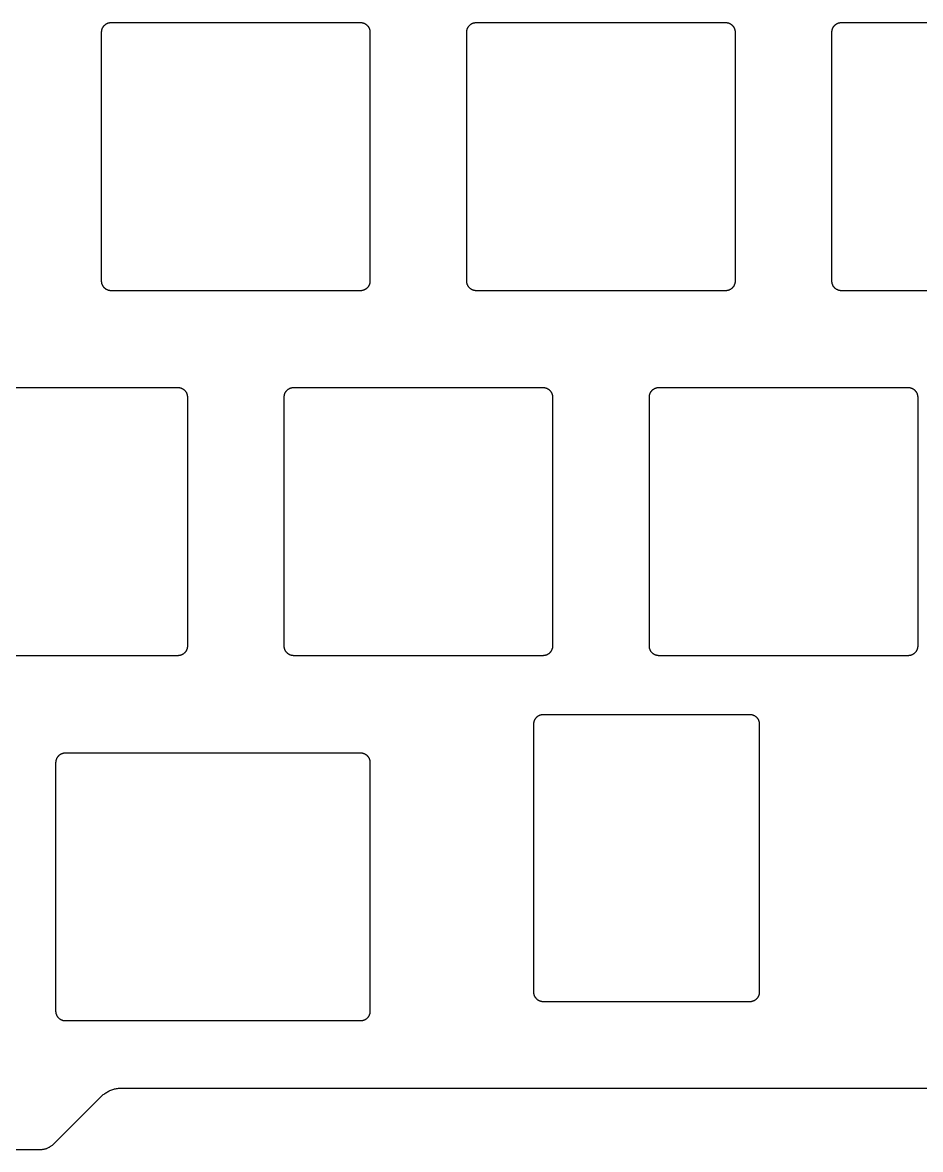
# Model space of a CAD drawing. Header units: millimetres. Extents: x 71 to 420, y -290 to -162.
# Drawn here: x 122.5 to 169.4, y -290.2 to -231.4 of the extents above; entities that cross this region are included whole.
import ezdxf

# ---------------------------------------------------------------- set-up
doc = ezdxf.new("R2010")
doc.units = ezdxf.units.MM
doc.layers.add('Layer 02', color=3, linetype='Continuous', true_color=0x00ff00)

msp = doc.modelspace()

# ---------------------------------------------------------------- linework, layer by layer
at = {"layer": 'Layer 02'}
for points in [[(126.645, -231.868), (126.645, -231.851), (126.646, -231.834), (126.648, -231.817), (126.65, -231.8), (126.652, -231.783), (126.655, -231.766), (126.659, -231.75), (126.663, -231.733), (126.668, -231.717), (126.674, -231.701), (126.68, -231.685), (126.686, -231.669), (126.693, -231.653), (126.701, -231.638), (126.709, -231.623), (126.718, -231.608), (126.727, -231.594), (126.736, -231.58), (126.747, -231.566), (126.757, -231.552), (126.768, -231.539), (126.779, -231.527), (126.791, -231.514), (126.804, -231.503), (126.816, -231.491), (126.829, -231.48), (126.843, -231.47), (126.857, -231.46), (126.871, -231.45), (126.885, -231.441), (126.9, -231.432), (126.915, -231.424), (126.93, -231.416), (126.946, -231.409), (126.961, -231.403), (126.977, -231.397), (126.994, -231.391), (127.01, -231.387), (127.027, -231.382), (127.043, -231.378), (127.06, -231.375), (127.077, -231.373), (127.094, -231.371), (127.111, -231.369), (127.128, -231.368), (127.145, -231.368)], [(127.145, -231.368), (140.145, -231.368)], [(140.145, -231.368), (140.162, -231.368), (140.179, -231.369), (140.196, -231.371), (140.213, -231.373), (140.23, -231.375), (140.247, -231.378), (140.263, -231.382), (140.28, -231.387), (140.296, -231.391), (140.312, -231.397), (140.328, -231.403), (140.344, -231.409), (140.36, -231.416), (140.375, -231.424), (140.39, -231.432), (140.405, -231.441), (140.419, -231.45), (140.433, -231.46), (140.447, -231.47), (140.46, -231.48), (140.474, -231.491), (140.486, -231.503), (140.498, -231.514), (140.51, -231.527), (140.522, -231.539), (140.533, -231.552), (140.543, -231.566), (140.553, -231.58), (140.563, -231.594), (140.572, -231.608), (140.581, -231.623), (140.589, -231.638), (140.596, -231.653), (140.604, -231.669), (140.61, -231.685), (140.616, -231.701), (140.621, -231.717), (140.626, -231.733), (140.631, -231.75), (140.634, -231.766), (140.638, -231.783), (140.64, -231.8), (140.642, -231.817), (140.644, -231.834), (140.645, -231.851), (140.645, -231.868)], [(145.695, -231.868), (145.695, -231.851), (145.696, -231.834), (145.698, -231.817), (145.7, -231.8), (145.702, -231.783), (145.705, -231.766), (145.709, -231.75), (145.713, -231.733), (145.718, -231.717), (145.724, -231.701), (145.73, -231.685), (145.736, -231.669), (145.743, -231.653), (145.751, -231.638), (145.759, -231.623), (145.768, -231.608), (145.777, -231.594), (145.786, -231.58), (145.797, -231.566), (145.807, -231.552), (145.818, -231.539), (145.829, -231.527), (145.841, -231.514), (145.854, -231.503), (145.866, -231.491), (145.879, -231.48), (145.893, -231.47), (145.907, -231.46), (145.921, -231.45), (145.935, -231.441), (145.95, -231.432), (145.965, -231.424), (145.98, -231.416), (145.996, -231.409), (146.011, -231.403), (146.027, -231.397), (146.044, -231.391), (146.06, -231.387), (146.077, -231.382), (146.093, -231.378), (146.11, -231.375), (146.127, -231.373), (146.144, -231.371), (146.161, -231.369), (146.178, -231.368), (146.195, -231.368)], [(146.195, -231.368), (159.195, -231.368)], [(159.195, -231.368), (159.212, -231.368), (159.229, -231.369), (159.246, -231.371), (159.263, -231.373), (159.28, -231.375), (159.297, -231.378), (159.313, -231.382), (159.33, -231.387), (159.346, -231.391), (159.362, -231.397), (159.378, -231.403), (159.394, -231.409), (159.41, -231.416), (159.425, -231.424), (159.44, -231.432), (159.455, -231.441), (159.469, -231.45), (159.483, -231.46), (159.497, -231.47), (159.51, -231.48), (159.524, -231.491), (159.536, -231.503), (159.548, -231.514), (159.56, -231.527), (159.572, -231.539), (159.583, -231.552), (159.593, -231.566), (159.603, -231.58), (159.613, -231.594), (159.622, -231.608), (159.631, -231.623), (159.639, -231.638), (159.646, -231.653), (159.654, -231.669), (159.66, -231.685), (159.666, -231.701), (159.671, -231.717), (159.676, -231.733), (159.681, -231.75), (159.684, -231.766), (159.688, -231.783), (159.69, -231.8), (159.692, -231.817), (159.694, -231.834), (159.695, -231.851), (159.695, -231.868)], [(164.745, -231.868), (164.745, -231.851), (164.746, -231.834), (164.748, -231.817), (164.75, -231.8), (164.752, -231.783), (164.755, -231.766), (164.759, -231.75), (164.763, -231.733), (164.768, -231.717), (164.774, -231.701), (164.78, -231.685), (164.786, -231.669), (164.793, -231.653), (164.801, -231.638), (164.809, -231.623), (164.818, -231.608), (164.827, -231.594), (164.836, -231.58), (164.847, -231.566), (164.857, -231.552), (164.868, -231.539), (164.879, -231.527), (164.891, -231.514), (164.904, -231.503), (164.916, -231.491), (164.929, -231.48), (164.943, -231.47), (164.957, -231.46), (164.971, -231.45), (164.985, -231.441), (165, -231.432), (165.015, -231.424), (165.03, -231.416), (165.046, -231.409), (165.061, -231.403), (165.077, -231.397), (165.094, -231.391), (165.11, -231.387), (165.127, -231.382), (165.143, -231.378), (165.16, -231.375), (165.177, -231.373), (165.194, -231.371), (165.211, -231.369), (165.228, -231.368), (165.245, -231.368)], [(165.245, -231.368), (178.245, -231.368)], [(126.645, -244.868), (126.645, -231.868)], [(140.645, -231.868), (140.645, -244.868)], [(145.695, -244.868), (145.695, -231.868)], [(159.695, -231.868), (159.695, -244.868)], [(164.745, -244.868), (164.745, -231.868)], [(127.145, -245.368), (127.128, -245.368), (127.111, -245.367), (127.094, -245.365), (127.077, -245.363), (127.06, -245.361), (127.043, -245.358), (127.027, -245.354), (127.01, -245.349), (126.994, -245.345), (126.977, -245.339), (126.961, -245.333), (126.946, -245.327), (126.93, -245.32), (126.915, -245.312), (126.9, -245.304), (126.885, -245.295), (126.871, -245.286), (126.857, -245.277), (126.843, -245.266), (126.829, -245.256), (126.816, -245.245), (126.804, -245.233), (126.791, -245.222), (126.779, -245.209), (126.768, -245.197), (126.757, -245.184), (126.747, -245.17), (126.736, -245.156), (126.727, -245.142), (126.718, -245.128), (126.709, -245.113), (126.701, -245.098), (126.693, -245.083), (126.686, -245.067), (126.68, -245.051), (126.674, -245.035), (126.668, -245.019), (126.663, -245.003), (126.659, -244.986), (126.655, -244.97), (126.652, -244.953), (126.65, -244.936), (126.648, -244.919), (126.646, -244.902), (126.645, -244.885), (126.645, -244.868)], [(140.645, -244.868), (140.645, -244.885), (140.644, -244.902), (140.642, -244.919), (140.64, -244.936), (140.638, -244.953), (140.634, -244.97), (140.631, -244.986), (140.626, -245.003), (140.621, -245.019), (140.616, -245.035), (140.61, -245.051), (140.604, -245.067), (140.596, -245.083), (140.589, -245.098), (140.581, -245.113), (140.572, -245.128), (140.563, -245.142), (140.553, -245.156), (140.543, -245.17), (140.533, -245.184), (140.522, -245.197), (140.51, -245.209), (140.498, -245.222), (140.486, -245.233), (140.474, -245.245), (140.46, -245.256), (140.447, -245.266), (140.433, -245.277), (140.419, -245.286), (140.405, -245.295), (140.39, -245.304), (140.375, -245.312), (140.36, -245.32), (140.344, -245.327), (140.328, -245.333), (140.312, -245.339), (140.296, -245.345), (140.28, -245.349), (140.263, -245.354), (140.247, -245.358), (140.23, -245.361), (140.213, -245.363), (140.196, -245.365), (140.179, -245.367), (140.162, -245.368), (140.145, -245.368)], [(146.195, -245.368), (146.178, -245.368), (146.161, -245.367), (146.144, -245.365), (146.127, -245.363), (146.11, -245.361), (146.093, -245.358), (146.077, -245.354), (146.06, -245.349), (146.044, -245.345), (146.027, -245.339), (146.011, -245.333), (145.996, -245.327), (145.98, -245.32), (145.965, -245.312), (145.95, -245.304), (145.935, -245.295), (145.921, -245.286), (145.907, -245.277), (145.893, -245.266), (145.879, -245.256), (145.866, -245.245), (145.854, -245.233), (145.841, -245.222), (145.829, -245.209), (145.818, -245.197), (145.807, -245.184), (145.797, -245.17), (145.786, -245.156), (145.777, -245.142), (145.768, -245.128), (145.759, -245.113), (145.751, -245.098), (145.743, -245.083), (145.736, -245.067), (145.73, -245.051), (145.724, -245.035), (145.718, -245.019), (145.713, -245.003), (145.709, -244.986), (145.705, -244.97), (145.702, -244.953), (145.7, -244.936), (145.698, -244.919), (145.696, -244.902), (145.695, -244.885), (145.695, -244.868)], [(159.695, -244.868), (159.695, -244.885), (159.694, -244.902), (159.692, -244.919), (159.69, -244.936), (159.688, -244.953), (159.684, -244.97), (159.681, -244.986), (159.676, -245.003), (159.671, -245.019), (159.666, -245.035), (159.66, -245.051), (159.654, -245.067), (159.646, -245.083), (159.639, -245.098), (159.631, -245.113), (159.622, -245.128), (159.613, -245.142), (159.603, -245.156), (159.593, -245.17), (159.583, -245.184), (159.572, -245.197), (159.56, -245.209), (159.548, -245.222), (159.536, -245.233), (159.524, -245.245), (159.51, -245.256), (159.497, -245.266), (159.483, -245.277), (159.469, -245.286), (159.455, -245.295), (159.44, -245.304), (159.425, -245.312), (159.41, -245.32), (159.394, -245.327), (159.378, -245.333), (159.362, -245.339), (159.346, -245.345), (159.33, -245.349), (159.313, -245.354), (159.297, -245.358), (159.28, -245.361), (159.263, -245.363), (159.246, -245.365), (159.229, -245.367), (159.212, -245.368), (159.195, -245.368)], [(165.245, -245.368), (165.228, -245.368), (165.211, -245.367), (165.194, -245.365), (165.177, -245.363), (165.16, -245.361), (165.143, -245.358), (165.127, -245.354), (165.11, -245.349), (165.094, -245.345), (165.077, -245.339), (165.061, -245.333), (165.046, -245.327), (165.03, -245.32), (165.015, -245.312), (165, -245.304), (164.985, -245.295), (164.971, -245.286), (164.957, -245.277), (164.943, -245.266), (164.929, -245.256), (164.916, -245.245), (164.904, -245.233), (164.891, -245.222), (164.879, -245.209), (164.868, -245.197), (164.857, -245.184), (164.847, -245.17), (164.836, -245.156), (164.827, -245.142), (164.818, -245.128), (164.809, -245.113), (164.801, -245.098), (164.793, -245.083), (164.786, -245.067), (164.78, -245.051), (164.774, -245.035), (164.768, -245.019), (164.763, -245.003), (164.759, -244.986), (164.755, -244.97), (164.752, -244.953), (164.75, -244.936), (164.748, -244.919), (164.746, -244.902), (164.745, -244.885), (164.745, -244.868)], [(140.145, -245.368), (127.145, -245.368)], [(159.195, -245.368), (146.195, -245.368)], [(178.245, -245.368), (165.245, -245.368)], [(117.62, -250.418), (130.62, -250.418)], [(130.62, -250.418), (130.637, -250.418), (130.654, -250.419), (130.671, -250.421), (130.688, -250.423), (130.705, -250.425), (130.722, -250.428), (130.738, -250.432), (130.755, -250.437), (130.771, -250.441), (130.787, -250.447), (130.803, -250.453), (130.819, -250.459), (130.835, -250.466), (130.85, -250.474), (130.865, -250.482), (130.88, -250.491), (130.894, -250.5), (130.908, -250.51), (130.922, -250.52), (130.935, -250.53), (130.949, -250.541), (130.961, -250.553), (130.973, -250.564), (130.985, -250.577), (130.997, -250.589), (131.008, -250.602), (131.018, -250.616), (131.028, -250.63), (131.038, -250.644), (131.047, -250.658), (131.056, -250.673), (131.064, -250.688), (131.071, -250.703), (131.079, -250.719), (131.085, -250.735), (131.091, -250.751), (131.096, -250.767), (131.101, -250.783), (131.106, -250.8), (131.109, -250.816), (131.113, -250.833), (131.115, -250.85), (131.117, -250.867), (131.119, -250.884), (131.12, -250.901), (131.12, -250.918)], [(136.17, -250.918), (136.17, -250.901), (136.171, -250.884), (136.173, -250.867), (136.175, -250.85), (136.177, -250.833), (136.18, -250.816), (136.184, -250.8), (136.188, -250.783), (136.193, -250.767), (136.199, -250.751), (136.205, -250.735), (136.211, -250.719), (136.218, -250.703), (136.226, -250.688), (136.234, -250.673), (136.243, -250.658), (136.252, -250.644), (136.261, -250.63), (136.272, -250.616), (136.282, -250.602), (136.293, -250.589), (136.304, -250.577), (136.316, -250.564), (136.329, -250.553), (136.341, -250.541), (136.354, -250.53), (136.368, -250.52), (136.382, -250.51), (136.396, -250.5), (136.41, -250.491), (136.425, -250.482), (136.44, -250.474), (136.455, -250.466), (136.471, -250.459), (136.486, -250.453), (136.502, -250.447), (136.519, -250.441), (136.535, -250.437), (136.552, -250.432), (136.568, -250.428), (136.585, -250.425), (136.602, -250.423), (136.619, -250.421), (136.636, -250.419), (136.653, -250.418), (136.67, -250.418)], [(136.67, -250.418), (149.67, -250.418)], [(149.67, -250.418), (149.687, -250.418), (149.704, -250.419), (149.721, -250.421), (149.738, -250.423), (149.755, -250.425), (149.772, -250.428), (149.788, -250.432), (149.805, -250.437), (149.821, -250.441), (149.837, -250.447), (149.853, -250.453), (149.869, -250.459), (149.885, -250.466), (149.9, -250.474), (149.915, -250.482), (149.93, -250.491), (149.944, -250.5), (149.958, -250.51), (149.972, -250.52), (149.985, -250.53), (149.999, -250.541), (150.011, -250.553), (150.023, -250.564), (150.035, -250.577), (150.047, -250.589), (150.058, -250.602), (150.068, -250.616), (150.078, -250.63), (150.088, -250.644), (150.097, -250.658), (150.106, -250.673), (150.114, -250.688), (150.121, -250.703), (150.129, -250.719), (150.135, -250.735), (150.141, -250.751), (150.146, -250.767), (150.151, -250.783), (150.156, -250.8), (150.159, -250.816), (150.163, -250.833), (150.165, -250.85), (150.167, -250.867), (150.169, -250.884), (150.17, -250.901), (150.17, -250.918)], [(155.22, -250.918), (155.22, -250.901), (155.221, -250.884), (155.223, -250.867), (155.225, -250.85), (155.227, -250.833), (155.23, -250.816), (155.234, -250.8), (155.238, -250.783), (155.243, -250.767), (155.249, -250.751), (155.255, -250.735), (155.261, -250.719), (155.268, -250.703), (155.276, -250.688), (155.284, -250.673), (155.293, -250.658), (155.302, -250.644), (155.311, -250.63), (155.322, -250.616), (155.332, -250.602), (155.343, -250.589), (155.354, -250.577), (155.366, -250.564), (155.379, -250.553), (155.391, -250.541), (155.404, -250.53), (155.418, -250.52), (155.432, -250.51), (155.446, -250.5), (155.46, -250.491), (155.475, -250.482), (155.49, -250.474), (155.505, -250.466), (155.521, -250.459), (155.536, -250.453), (155.552, -250.447), (155.569, -250.441), (155.585, -250.437), (155.602, -250.432), (155.618, -250.428), (155.635, -250.425), (155.652, -250.423), (155.669, -250.421), (155.686, -250.419), (155.703, -250.418), (155.72, -250.418)], [(155.72, -250.418), (168.72, -250.418)], [(168.72, -250.418), (168.737, -250.418), (168.754, -250.419), (168.771, -250.421), (168.788, -250.423), (168.805, -250.425), (168.822, -250.428), (168.838, -250.432), (168.855, -250.437), (168.871, -250.441), (168.887, -250.447), (168.903, -250.453), (168.919, -250.459), (168.935, -250.466), (168.95, -250.474), (168.965, -250.482), (168.98, -250.491), (168.994, -250.5), (169.008, -250.51), (169.022, -250.52), (169.035, -250.53), (169.049, -250.541), (169.061, -250.553), (169.073, -250.564), (169.085, -250.577), (169.097, -250.589), (169.108, -250.602), (169.118, -250.616), (169.128, -250.63), (169.138, -250.644), (169.147, -250.658), (169.156, -250.673), (169.164, -250.688), (169.171, -250.703), (169.179, -250.719), (169.185, -250.735), (169.191, -250.751), (169.196, -250.767), (169.201, -250.783), (169.206, -250.8), (169.209, -250.816), (169.213, -250.833), (169.215, -250.85), (169.217, -250.867), (169.219, -250.884), (169.22, -250.901), (169.22, -250.918)], [(131.12, -250.918), (131.12, -263.918)], [(136.17, -263.918), (136.17, -250.918)], [(150.17, -250.918), (150.17, -263.918)], [(155.22, -263.918), (155.22, -250.918)], [(169.22, -250.918), (169.22, -263.918)], [(131.12, -263.918), (131.12, -263.935), (131.119, -263.952), (131.117, -263.969), (131.115, -263.986), (131.113, -264.003), (131.109, -264.02), (131.106, -264.036), (131.101, -264.053), (131.096, -264.069), (131.091, -264.085), (131.085, -264.101), (131.079, -264.117), (131.071, -264.133), (131.064, -264.148), (131.056, -264.163), (131.047, -264.178), (131.038, -264.192), (131.028, -264.206), (131.018, -264.22), (131.008, -264.234), (130.997, -264.247), (130.985, -264.259), (130.973, -264.272), (130.961, -264.283), (130.949, -264.295), (130.935, -264.306), (130.922, -264.316), (130.908, -264.327), (130.894, -264.336), (130.88, -264.345), (130.865, -264.354), (130.85, -264.362), (130.835, -264.37), (130.819, -264.377), (130.803, -264.383), (130.787, -264.389), (130.771, -264.395), (130.755, -264.399), (130.738, -264.404), (130.722, -264.408), (130.705, -264.411), (130.688, -264.413), (130.671, -264.415), (130.654, -264.417), (130.637, -264.418), (130.62, -264.418)], [(136.67, -264.418), (136.653, -264.418), (136.636, -264.417), (136.619, -264.415), (136.602, -264.413), (136.585, -264.411), (136.568, -264.408), (136.552, -264.404), (136.535, -264.399), (136.519, -264.395), (136.502, -264.389), (136.486, -264.383), (136.471, -264.377), (136.455, -264.37), (136.44, -264.362), (136.425, -264.354), (136.41, -264.345), (136.396, -264.336), (136.382, -264.327), (136.368, -264.316), (136.354, -264.306), (136.341, -264.295), (136.329, -264.283), (136.316, -264.272), (136.304, -264.259), (136.293, -264.247), (136.282, -264.234), (136.272, -264.22), (136.261, -264.206), (136.252, -264.192), (136.243, -264.178), (136.234, -264.163), (136.226, -264.148), (136.218, -264.133), (136.211, -264.117), (136.205, -264.101), (136.199, -264.085), (136.193, -264.069), (136.188, -264.053), (136.184, -264.036), (136.18, -264.02), (136.177, -264.003), (136.175, -263.986), (136.173, -263.969), (136.171, -263.952), (136.17, -263.935), (136.17, -263.918)], [(150.17, -263.918), (150.17, -263.935), (150.169, -263.952), (150.167, -263.969), (150.165, -263.986), (150.163, -264.003), (150.159, -264.02), (150.156, -264.036), (150.151, -264.053), (150.146, -264.069), (150.141, -264.085), (150.135, -264.101), (150.129, -264.117), (150.121, -264.133), (150.114, -264.148), (150.106, -264.163), (150.097, -264.178), (150.088, -264.192), (150.078, -264.206), (150.068, -264.22), (150.058, -264.234), (150.047, -264.247), (150.035, -264.259), (150.023, -264.272), (150.011, -264.283), (149.999, -264.295), (149.985, -264.306), (149.972, -264.316), (149.958, -264.327), (149.944, -264.336), (149.93, -264.345), (149.915, -264.354), (149.9, -264.362), (149.885, -264.37), (149.869, -264.377), (149.853, -264.383), (149.837, -264.389), (149.821, -264.395), (149.805, -264.399), (149.788, -264.404), (149.772, -264.408), (149.755, -264.411), (149.738, -264.413), (149.721, -264.415), (149.704, -264.417), (149.687, -264.418), (149.67, -264.418)], [(155.72, -264.418), (155.703, -264.418), (155.686, -264.417), (155.669, -264.415), (155.652, -264.413), (155.635, -264.411), (155.618, -264.408), (155.602, -264.404), (155.585, -264.399), (155.569, -264.395), (155.552, -264.389), (155.536, -264.383), (155.521, -264.377), (155.505, -264.37), (155.49, -264.362), (155.475, -264.354), (155.46, -264.345), (155.446, -264.336), (155.432, -264.327), (155.418, -264.316), (155.404, -264.306), (155.391, -264.295), (155.379, -264.283), (155.366, -264.272), (155.354, -264.259), (155.343, -264.247), (155.332, -264.234), (155.322, -264.22), (155.311, -264.206), (155.302, -264.192), (155.293, -264.178), (155.284, -264.163), (155.276, -264.148), (155.268, -264.133), (155.261, -264.117), (155.255, -264.101), (155.249, -264.085), (155.243, -264.069), (155.238, -264.053), (155.234, -264.036), (155.23, -264.02), (155.227, -264.003), (155.225, -263.986), (155.223, -263.969), (155.221, -263.952), (155.22, -263.935), (155.22, -263.918)], [(169.22, -263.918), (169.22, -263.935), (169.219, -263.952), (169.217, -263.969), (169.215, -263.986), (169.213, -264.003), (169.209, -264.02), (169.206, -264.036), (169.201, -264.053), (169.196, -264.069), (169.191, -264.085), (169.185, -264.101), (169.179, -264.117), (169.171, -264.133), (169.164, -264.148), (169.156, -264.163), (169.147, -264.178), (169.138, -264.192), (169.128, -264.206), (169.118, -264.22), (169.108, -264.234), (169.097, -264.247), (169.085, -264.259), (169.073, -264.272), (169.061, -264.283), (169.049, -264.295), (169.035, -264.306), (169.022, -264.316), (169.008, -264.327), (168.994, -264.336), (168.98, -264.345), (168.965, -264.354), (168.95, -264.362), (168.935, -264.37), (168.919, -264.377), (168.903, -264.383), (168.887, -264.389), (168.871, -264.395), (168.855, -264.399), (168.838, -264.404), (168.822, -264.408), (168.805, -264.411), (168.788, -264.413), (168.771, -264.415), (168.754, -264.417), (168.737, -264.418), (168.72, -264.418)], [(130.62, -264.418), (117.62, -264.418)], [(149.67, -264.418), (136.67, -264.418)], [(168.72, -264.418), (155.72, -264.418)], [(149.195, -267.984), (149.195, -267.967), (149.196, -267.95), (149.198, -267.933), (149.2, -267.916), (149.202, -267.899), (149.205, -267.882), (149.209, -267.865), (149.213, -267.849), (149.218, -267.832), (149.224, -267.816), (149.23, -267.8), (149.236, -267.785), (149.243, -267.769), (149.251, -267.754), (149.259, -267.739), (149.268, -267.724), (149.277, -267.709), (149.286, -267.695), (149.297, -267.682), (149.307, -267.668), (149.318, -267.655), (149.33, -267.642), (149.341, -267.63), (149.354, -267.618), (149.366, -267.607), (149.379, -267.596), (149.393, -267.585), (149.407, -267.575), (149.421, -267.566), (149.435, -267.556), (149.45, -267.548), (149.465, -267.54), (149.48, -267.532), (149.496, -267.525), (149.512, -267.519), (149.528, -267.513), (149.544, -267.507), (149.56, -267.502), (149.577, -267.498), (149.593, -267.494), (149.61, -267.491), (149.627, -267.488), (149.644, -267.486), (149.661, -267.485), (149.678, -267.484), (149.695, -267.484)], [(149.695, -267.484), (160.457, -267.484)], [(160.457, -267.484), (160.475, -267.484), (160.492, -267.485), (160.509, -267.486), (160.526, -267.488), (160.542, -267.491), (160.559, -267.494), (160.576, -267.498), (160.592, -267.502), (160.609, -267.507), (160.625, -267.513), (160.641, -267.519), (160.657, -267.525), (160.672, -267.532), (160.688, -267.54), (160.703, -267.548), (160.717, -267.556), (160.732, -267.566), (160.746, -267.575), (160.76, -267.585), (160.773, -267.596), (160.786, -267.607), (160.799, -267.618), (160.811, -267.63), (160.823, -267.642), (160.834, -267.655), (160.845, -267.668), (160.856, -267.682), (160.866, -267.695), (160.876, -267.709), (160.885, -267.724), (160.893, -267.739), (160.901, -267.754), (160.909, -267.769), (160.916, -267.785), (160.923, -267.8), (160.929, -267.816), (160.934, -267.832), (160.939, -267.849), (160.943, -267.865), (160.947, -267.882), (160.95, -267.899), (160.953, -267.916), (160.955, -267.933), (160.956, -267.95), (160.957, -267.967), (160.957, -267.984)], [(149.195, -281.984), (149.195, -267.984)], [(160.957, -267.984), (160.957, -281.984)], [(124.264, -269.987), (124.264, -269.97), (124.265, -269.953), (124.266, -269.936), (124.268, -269.919), (124.271, -269.902), (124.274, -269.885), (124.278, -269.869), (124.282, -269.852), (124.287, -269.836), (124.293, -269.82), (124.299, -269.804), (124.305, -269.788), (124.312, -269.772), (124.32, -269.757), (124.328, -269.742), (124.337, -269.727), (124.346, -269.713), (124.355, -269.699), (124.365, -269.685), (124.376, -269.672), (124.387, -269.659), (124.398, -269.646), (124.41, -269.634), (124.422, -269.622), (124.435, -269.61), (124.448, -269.599), (124.462, -269.589), (124.475, -269.579), (124.489, -269.569), (124.504, -269.56), (124.519, -269.551), (124.534, -269.543), (124.549, -269.536), (124.565, -269.529), (124.58, -269.522), (124.596, -269.516), (124.612, -269.511), (124.629, -269.506), (124.645, -269.501), (124.662, -269.498), (124.679, -269.494), (124.696, -269.492), (124.713, -269.49), (124.73, -269.488), (124.747, -269.487), (124.764, -269.487)], [(124.264, -282.987), (124.264, -269.987)], [(124.764, -269.487), (140.145, -269.487)], [(140.145, -269.487), (140.162, -269.487), (140.179, -269.488), (140.196, -269.49), (140.213, -269.492), (140.23, -269.494), (140.247, -269.498), (140.263, -269.501), (140.28, -269.506), (140.296, -269.511), (140.312, -269.516), (140.328, -269.522), (140.344, -269.529), (140.36, -269.536), (140.375, -269.543), (140.39, -269.551), (140.405, -269.56), (140.419, -269.569), (140.433, -269.579), (140.447, -269.589), (140.461, -269.599), (140.474, -269.61), (140.486, -269.622), (140.499, -269.634), (140.51, -269.646), (140.522, -269.659), (140.533, -269.672), (140.543, -269.685), (140.553, -269.699), (140.563, -269.713), (140.572, -269.727), (140.581, -269.742), (140.589, -269.757), (140.597, -269.772), (140.604, -269.788), (140.61, -269.804), (140.616, -269.82), (140.622, -269.836), (140.626, -269.852), (140.631, -269.869), (140.635, -269.885), (140.638, -269.902), (140.64, -269.919), (140.642, -269.936), (140.644, -269.953), (140.645, -269.97), (140.645, -269.987)], [(140.645, -269.987), (140.645, -282.987)], [(149.695, -282.484), (149.678, -282.483), (149.661, -282.483), (149.644, -282.481), (149.627, -282.479), (149.61, -282.476), (149.593, -282.473), (149.577, -282.469), (149.56, -282.465), (149.544, -282.46), (149.528, -282.455), (149.512, -282.449), (149.496, -282.442), (149.48, -282.435), (149.465, -282.428), (149.45, -282.42), (149.435, -282.411), (149.421, -282.402), (149.407, -282.392), (149.393, -282.382), (149.379, -282.372), (149.366, -282.361), (149.354, -282.349), (149.341, -282.337), (149.33, -282.325), (149.318, -282.312), (149.307, -282.299), (149.297, -282.286), (149.286, -282.272), (149.277, -282.258), (149.268, -282.243), (149.259, -282.229), (149.251, -282.214), (149.243, -282.198), (149.236, -282.183), (149.23, -282.167), (149.224, -282.151), (149.218, -282.135), (149.213, -282.119), (149.209, -282.102), (149.205, -282.085), (149.202, -282.069), (149.2, -282.052), (149.198, -282.035), (149.196, -282.018), (149.195, -282.001), (149.195, -281.984)], [(160.957, -281.984), (160.957, -282.001), (160.956, -282.018), (160.955, -282.035), (160.953, -282.052), (160.95, -282.069), (160.947, -282.085), (160.943, -282.102), (160.939, -282.119), (160.934, -282.135), (160.929, -282.151), (160.923, -282.167), (160.916, -282.183), (160.909, -282.198), (160.901, -282.214), (160.893, -282.229), (160.885, -282.243), (160.876, -282.258), (160.866, -282.272), (160.856, -282.286), (160.845, -282.299), (160.834, -282.312), (160.823, -282.325), (160.811, -282.337), (160.799, -282.349), (160.786, -282.361), (160.773, -282.372), (160.76, -282.382), (160.746, -282.392), (160.732, -282.402), (160.717, -282.411), (160.703, -282.42), (160.688, -282.428), (160.672, -282.435), (160.657, -282.442), (160.641, -282.449), (160.625, -282.455), (160.609, -282.46), (160.592, -282.465), (160.576, -282.469), (160.559, -282.473), (160.542, -282.476), (160.526, -282.479), (160.509, -282.481), (160.492, -282.483), (160.475, -282.483), (160.457, -282.484)], [(159.96, -282.487), (154.02, -282.485), (154.02, -282.484), (149.695, -282.484)], [(160.04, -282.484), (160.013, -282.486), (159.987, -282.487), (159.96, -282.487)], [(160.457, -282.484), (160.04, -282.484)], [(124.764, -283.487), (124.747, -283.487), (124.73, -283.486), (124.713, -283.485), (124.696, -283.482), (124.679, -283.48), (124.662, -283.477), (124.645, -283.473), (124.629, -283.469), (124.612, -283.464), (124.596, -283.458), (124.58, -283.452), (124.565, -283.446), (124.549, -283.439), (124.534, -283.431), (124.519, -283.423), (124.504, -283.414), (124.489, -283.405), (124.475, -283.396), (124.462, -283.386), (124.448, -283.375), (124.435, -283.364), (124.422, -283.353), (124.41, -283.341), (124.398, -283.328), (124.387, -283.316), (124.376, -283.303), (124.365, -283.289), (124.355, -283.275), (124.346, -283.261), (124.337, -283.247), (124.328, -283.232), (124.32, -283.217), (124.312, -283.202), (124.305, -283.186), (124.299, -283.171), (124.293, -283.155), (124.287, -283.138), (124.282, -283.122), (124.278, -283.106), (124.274, -283.089), (124.271, -283.072), (124.268, -283.055), (124.266, -283.038), (124.265, -283.021), (124.264, -283.004), (124.264, -282.987)], [(140.145, -283.487), (139.645, -283.487), (139.609, -283.487), (124.764, -283.487)], [(140.645, -282.987), (140.645, -283.004), (140.644, -283.021), (140.642, -283.038), (140.64, -283.055), (140.638, -283.072), (140.635, -283.089), (140.631, -283.106), (140.626, -283.122), (140.622, -283.138), (140.616, -283.155), (140.61, -283.171), (140.604, -283.186), (140.597, -283.202), (140.589, -283.217), (140.581, -283.232), (140.572, -283.247), (140.563, -283.261), (140.553, -283.275), (140.543, -283.289), (140.533, -283.303), (140.522, -283.316), (140.51, -283.328), (140.499, -283.341), (140.486, -283.353), (140.474, -283.364), (140.461, -283.375), (140.447, -283.386), (140.433, -283.396), (140.419, -283.405), (140.405, -283.414), (140.39, -283.423), (140.375, -283.431), (140.36, -283.439), (140.344, -283.446), (140.328, -283.452), (140.312, -283.458), (140.296, -283.464), (140.28, -283.469), (140.263, -283.473), (140.247, -283.477), (140.23, -283.48), (140.213, -283.482), (140.196, -283.485), (140.179, -283.486), (140.162, -283.487), (140.145, -283.487)], [(126.618, -287.432), (126.655, -287.397), (126.693, -287.362), (126.732, -287.329), (126.772, -287.298), (126.814, -287.268), (126.856, -287.239), (126.899, -287.211), (126.944, -287.186), (126.989, -287.161), (127.035, -287.138), (127.081, -287.117), (127.129, -287.098), (127.176, -287.08), (127.225, -287.063), (127.274, -287.049), (127.324, -287.036), (127.374, -287.024), (127.424, -287.015), (127.475, -287.007), (127.525, -287.001), (127.576, -286.997), (127.628, -286.994), (127.679, -286.993)], [(127.679, -286.993), (277.724, -286.993)], [(124.15, -289.9), (126.618, -287.432)], [(123.443, -290.193), (123.477, -290.192), (123.511, -290.191), (123.546, -290.188), (123.579, -290.184), (123.613, -290.178), (123.647, -290.172), (123.68, -290.165), (123.713, -290.156), (123.746, -290.146), (123.778, -290.135), (123.81, -290.123), (123.842, -290.11), (123.873, -290.096), (123.903, -290.081), (123.933, -290.065), (123.963, -290.047), (123.992, -290.029), (124.02, -290.01), (124.047, -289.99), (124.074, -289.969), (124.1, -289.947), (124.126, -289.924), (124.15, -289.9)], [(121.357, -290.193), (123.443, -290.193)]]:
    msp.add_lwpolyline(points, dxfattribs=at)

doc.saveas('drawing.dxf')
